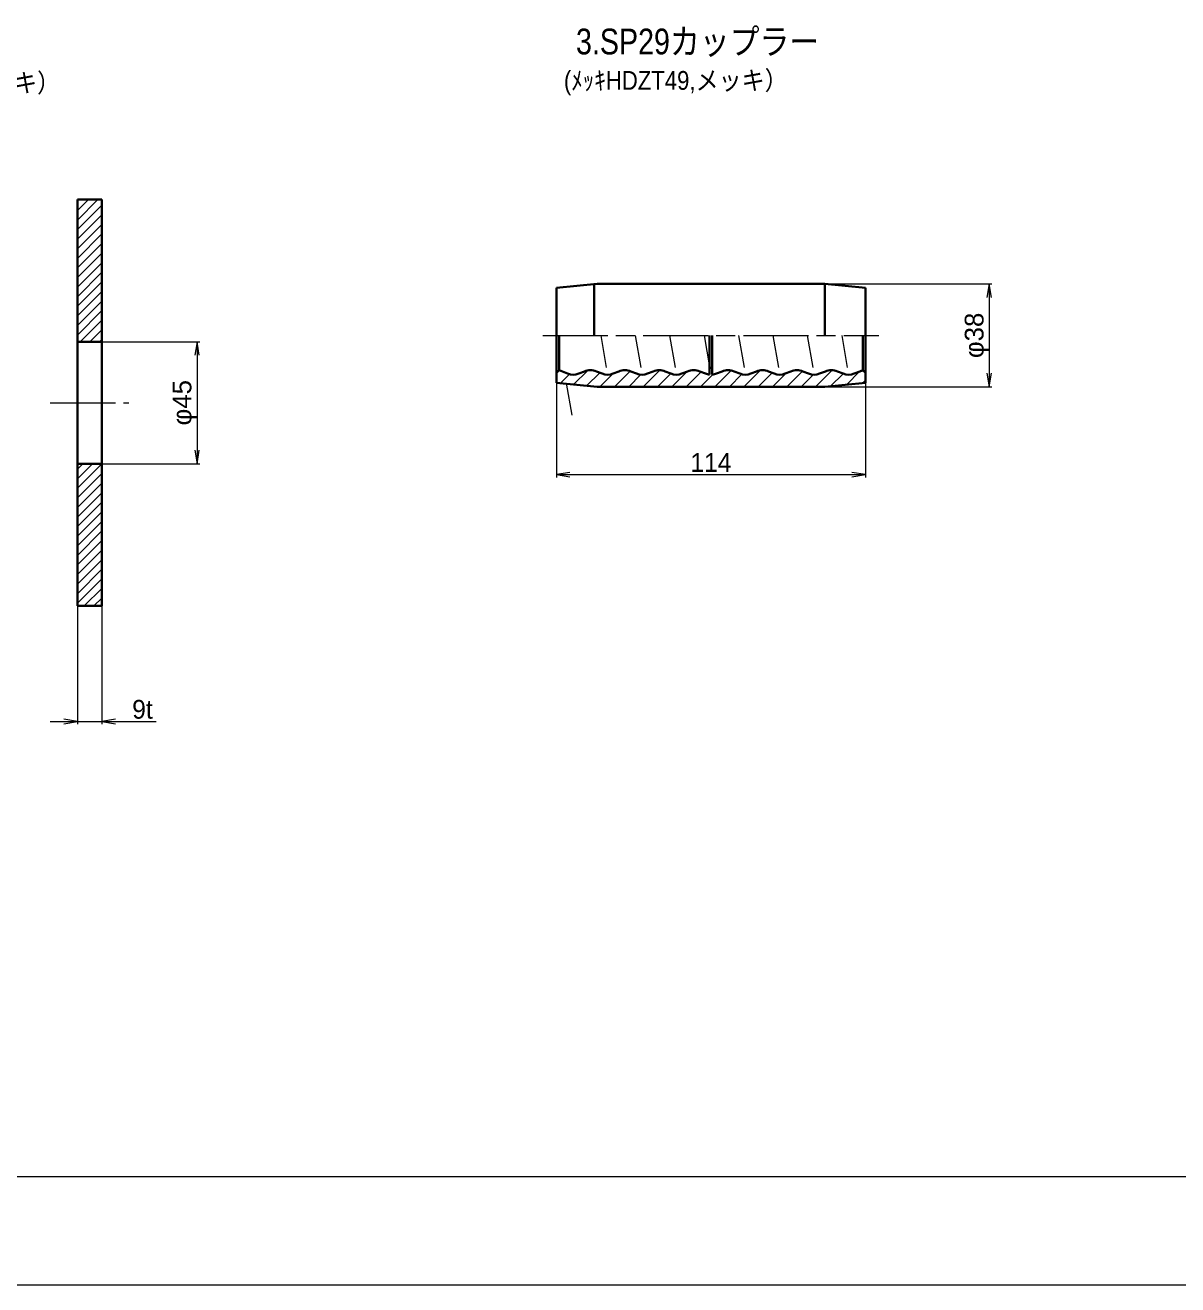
# Model space of a CAD drawing. Units: millimetres at full size, sheet at 1:2; details may follow other scales. Extents: x 2182 to 3862, y 1111 to 2299.
# Drawn here: x 2835.7 to 3260.9, y 1111 to 1575.9 of the extents above; entities that cross this region are included whole.
import ezdxf
from ezdxf.enums import TextEntityAlignment as Align

# ---------------------------------------------------------------- set-up
doc = ezdxf.new("R2010")
doc.units = ezdxf.units.MM
doc.header["$LTSCALE"] = 2
doc.linetypes.add('CHAIN', pattern=[18.5, 12, -1.5, 3.5, -1.5])
doc.linetypes.add('DASHED_SPACED', pattern=[12, 6, -6])
for name, color, linetype, lineweight in [('1 外形線', 7, 'Continuous', 35), ('2 細い実線', 3, 'Continuous', 20), ('3 隠れ線', 2, 'DASHED_SPACED', 13), ('4 中心線', 1, 'CHAIN', 15), ('6 寸法線', 4, 'Continuous', 13), ('7 枠・タイトル', 7, 'Continuous', 13), ('DEFPOINTS_2', 7, 'Continuous', 13)]:
    doc.layers.add(name, color=color, linetype=linetype, lineweight=lineweight)
doc.layers.add('9文字', color=7, linetype='Continuous')
doc.styles.add('ＭＳ Ｐゴシック', font='')
doc.styles.get('ＭＳ Ｐゴシック').set_extended_font_data('MS PGothic')
pattern_1 = [(45, (2277.163, 526.645), (-1.76777, 1.76777), [])]

# ---------------------------------------------------------------- blocks, each defined once
blk = doc.blocks.new('open_arrow')
at = {"color": 0, "linetype": 'Continuous', "lineweight": -2}
blk.add_lwpolyline([(7.5, 1.25), (0, 0), (7.5, -1.25)], dxfattribs=at)

msp = doc.modelspace()

# ---------------------------------------------------------------- hatches: boundary and pattern name
at = {"layer": '2 細い実線'}
h = msp.add_hatch(dxfattribs=at)
h.set_pattern_fill('USER', color=256, style=0, pattern_type=2)
h.set_pattern_definition(pattern_1)
h.paths.add_polyline_path([(2863.961, 1511.546), (2854.961, 1511.546), (2854.961, 1459.046), (2863.961, 1459.046)])
h = msp.add_hatch(dxfattribs=at)
h.set_pattern_fill('USER', color=256, style=0, pattern_type=2)
h.set_pattern_definition([(45, (3291.323, 1267.026), (-2.65165, 2.65165), [])])
h.paths.add_polyline_path([(3052.728, 1442.401), (3046.647, 1442.401), (3031.647, 1443.901), (3031.647, 1447.551), (3032.647, 1448.551, 0.05314), (3033.716, 1448.126), (3035.813, 1447.291, 0.1917), (3039.881, 1447.291), (3041.978, 1448.126, -0.1917), (3046.416, 1448.126), (3048.513, 1447.291, 0.1917), (3052.581, 1447.291), (3053.022, 1447.467), (3054.678, 1448.126, -0.1917), (3059.116, 1448.126), (3061.213, 1447.291, 0.1917), (3065.281, 1447.291), (3067.378, 1448.126, -0.08632), (3069.391, 1448.548, -0.10366), (3071.816, 1448.126), (3073.913, 1447.291, 0.1917), (3077.981, 1447.291), (3080.078, 1448.126, -0.1917), (3084.516, 1448.126), (3086.613, 1447.291, 0.07207), (3088.147, 1446.924), (3088.147, 1449.401), (3089.147, 1449.401), (3089.147, 1446.924, 0.07207), (3090.681, 1447.291), (3092.778, 1448.126, -0.1917), (3097.216, 1448.126), (3099.313, 1447.291, 0.1917), (3103.381, 1447.291), (3105.478, 1448.126, -0.1917), (3109.916, 1448.126), (3112.013, 1447.291, 0.1917), (3116.081, 1447.291), (3118.178, 1448.126, -0.1917), (3122.616, 1448.126), (3124.713, 1447.291, 0.1917), (3128.781, 1447.291), (3130.878, 1448.126, -0.1917), (3135.316, 1448.126), (3137.413, 1447.291, 0.1917), (3141.481, 1447.291), (3143.578, 1448.126, -0.0505), (3144.741, 1448.457), (3145.647, 1447.551), (3145.647, 1443.901), (3130.647, 1442.401), (3070.158, 1442.401)])
h = msp.add_hatch(dxfattribs=at)
h.set_pattern_fill('USER', color=256, style=0, pattern_type=2)
h.set_pattern_definition(pattern_1)
h.paths.add_polyline_path([(2863.961, 1414.046), (2854.961, 1414.046), (2854.961, 1361.546), (2863.961, 1361.546)])

# ---------------------------------------------------------------- linework, layer by layer
at = {"layer": '1 外形線'}
for p, q in [((2863.961, 1511.546), (2854.961, 1511.546)), ((2854.961, 1511.546), (2854.961, 1361.546)), ((2863.961, 1361.546), (2863.961, 1511.546)), ((3031.647, 1478.901), (3046.647, 1480.401)), ((3031.647, 1478.901), (3031.647, 1443.901)), ((3045.614, 1480.462), (3045.614, 1461.331)), ((3046.647, 1480.401), (3130.647, 1480.401)), ((3145.647, 1478.901), (3130.647, 1480.401)), ((3130.647, 1480.401), (3130.647, 1461.401)), ((3145.647, 1478.901), (3145.647, 1443.901)), ((3032.647, 1461.401), (3032.647, 1448.551)), ((3088.147, 1461.401), (3088.147, 1446.924)), ((3089.147, 1461.401), (3089.147, 1446.924)), ((3144.647, 1461.401), (3144.647, 1448.44)), ((2854.961, 1459.046), (2863.961, 1459.046)), ((3032.647, 1448.551), (3031.647, 1447.551)), ((3035.813, 1447.291), (3032.647, 1448.551)), ((3039.881, 1447.291), (3041.978, 1448.126)), ((3048.513, 1447.291), (3046.416, 1448.126)), ((3052.581, 1447.291), (3054.678, 1448.126)), ((3061.213, 1447.291), (3059.116, 1448.126)), ((3065.281, 1447.291), (3067.378, 1448.126)), ((3073.913, 1447.291), (3071.816, 1448.126)), ((3077.981, 1447.291), (3080.078, 1448.126)), ((3086.613, 1447.291), (3084.516, 1448.126)), ((3088.147, 1449.401), (3089.147, 1449.401)), ((3090.681, 1447.291), (3092.778, 1448.126)), ((3099.313, 1447.291), (3097.216, 1448.126)), ((3103.381, 1447.291), (3105.478, 1448.126)), ((3112.013, 1447.291), (3109.916, 1448.126)), ((3116.081, 1447.291), (3118.178, 1448.126)), ((3124.713, 1447.291), (3122.616, 1448.126)), ((3128.781, 1447.291), (3130.878, 1448.126)), ((3137.413, 1447.291), (3135.316, 1448.126)), ((3141.481, 1447.291), (3143.578, 1448.126)), ((3144.647, 1448.551), (3145.647, 1447.551)), ((3031.647, 1443.901), (3046.647, 1442.401)), ((3046.647, 1442.401), (3130.647, 1442.401)), ((3145.647, 1443.901), (3130.647, 1442.401)), ((2854.961, 1414.046), (2863.961, 1414.046)), ((2854.961, 1361.546), (2863.961, 1361.546))]:
    msp.add_line(p, q, dxfattribs=at)
for centre, radius, start, end in [((3037.847, 1452.401), 5.5, 248.29614, 291.70386), ((3044.197, 1442.551), 6, 68.29614, 111.70386), ((3050.547, 1452.401), 5.5, 248.29614, 291.70386), ((3056.897, 1442.551), 6, 68.29614, 111.70386), ((3063.247, 1452.401), 5.5, 248.29614, 291.70386), ((3069.597, 1442.551), 6, 68.29614, 111.70386), ((3075.947, 1452.401), 5.5, 248.29614, 291.70386), ((3082.297, 1442.551), 6, 68.29614, 111.70386), ((3088.647, 1452.401), 5.5, 248.29614, 264.78409), ((3088.647, 1452.401), 5.5, 275.21591, 291.70386), ((3094.997, 1442.551), 6, 68.29614, 111.70386), ((3101.347, 1452.401), 5.5, 248.29614, 291.70386), ((3107.697, 1442.551), 6, 68.29614, 111.70386), ((3114.047, 1452.401), 5.5, 248.29614, 291.70386), ((3120.397, 1442.551), 6, 68.29614, 111.70386), ((3126.747, 1452.401), 5.5, 248.29614, 291.70386), ((3133.097, 1442.551), 6, 68.29614, 111.70386), ((3139.447, 1452.401), 5.5, 248.29614, 291.70386), ((3145.797, 1442.551), 6, 101.05006, 111.70386)]:
    msp.add_arc(centre, radius, start, end, dxfattribs=at)
at = {"layer": '3 隠れ線'}
for p, q in [((3048.021, 1461.401), (3050.547, 1446.901)), ((3060.721, 1461.401), (3063.247, 1446.901)), ((3073.421, 1461.401), (3075.947, 1446.901)), ((3086.121, 1461.401), (3088.147, 1449.771)), ((3098.821, 1461.401), (3101.347, 1446.901)), ((3111.521, 1461.401), (3114.047, 1446.901)), ((3124.221, 1461.401), (3126.747, 1446.901)), ((3136.921, 1461.401), (3139.447, 1446.901)), ((3035.321, 1443.729), (3037.847, 1429.229))]:
    msp.add_line(p, q, dxfattribs=at)
at = {"layer": '4 中心線'}
for p, q in [((3026.647, 1461.401), (3150.647, 1461.401)), ((2844.961, 1436.546), (2873.961, 1436.546))]:
    msp.add_line(p, q, dxfattribs=at)
at = {"layer": '6 寸法線'}
for p, q in [((3130.71, 1480.401), (3192.323, 1480.401)), ((3191.323, 1480.401), (3191.323, 1442.401)), ((2864.023, 1459.046), (2900.092, 1459.046)), ((2899.092, 1459.046), (2899.092, 1414.046)), ((3031.647, 1443.839), (3031.647, 1409.009)), ((3130.71, 1442.401), (3192.323, 1442.401)), ((3145.647, 1443.839), (3145.647, 1409.009)), ((2864.023, 1414.046), (2900.092, 1414.046)), ((3031.647, 1410.009), (3145.647, 1410.009)), ((2854.961, 1361.483), (2854.961, 1317.912)), ((2863.961, 1361.483), (2863.961, 1317.912)), ((2844.961, 1318.912), (2883.955, 1318.912))]:
    msp.add_line(p, q, dxfattribs=at)
at = {"layer": '7 枠・タイトル'}
msp.add_line((2222.419, 1151.039), (3822.419, 1151.039), dxfattribs=at)
at = {"layer": 'DEFPOINTS_2'}
msp.add_line((2182.419, 1111.039), (3862.419, 1111.039), dxfattribs=at)

# ---------------------------------------------------------------- block references
at = {"layer": '6 寸法線', "xscale": 0.667, "yscale": 0.667}
for p, rotation in [((3191.323, 1480.401), 270), ((2899.092, 1459.046), 270), ((3191.323, 1442.401), 90), ((2899.092, 1414.046), 90), ((3145.647, 1410.009), 180), ((2854.961, 1318.912), 180)]:
    msp.add_blockref('open_arrow', p, dxfattribs=dict(at, rotation=rotation))
for p in [(3031.647, 1410.009), (2863.961, 1318.912)]:
    msp.add_blockref('open_arrow', p, dxfattribs=at)

# ---------------------------------------------------------------- texts
at = {"layer": '6 寸法線', "style": 'ＭＳ Ｐゴシック', "width": 1.05}
for s, p in [('φ38', (3185.769, 1461.401)), ('φ45', (2893.538, 1436.546))]:
    msp.add_text(s, height=6.928, rotation=90, dxfattribs=at).set_placement(p, align=Align.MIDDLE_CENTER)
at = {"layer": '6 寸法線', "style": 'ＭＳ Ｐゴシック'}
for s, p in [('114', (3088.647, 1414.509)), ('9t', (2878.958, 1323.412))]:
    msp.add_text(s, height=6.928, dxfattribs=at).set_placement(p, align=Align.MIDDLE_CENTER)
at = {"layer": '9文字', "style": 'ＭＳ Ｐゴシック', "width": 0.85}
msp.add_text('3.SP29カップラー', height=9.501, dxfattribs=at).set_placement((3128.619, 1569.853), align=Align.MIDDLE_RIGHT)
at = {"layer": '9文字', "style": 'ＭＳ Ｐゴシック', "width": 0.9}
for s, p in [('(ﾒｯｷHDZT77,メッキ）', (2766.026, 1549.084)), ('(ﾒｯｷHDZT49,メッキ）', (3034.431, 1549.953))]:
    msp.add_text(s, height=6.928, dxfattribs=at).set_placement(p, align=Align.BOTTOM_LEFT)

doc.saveas('drawing.dxf')
